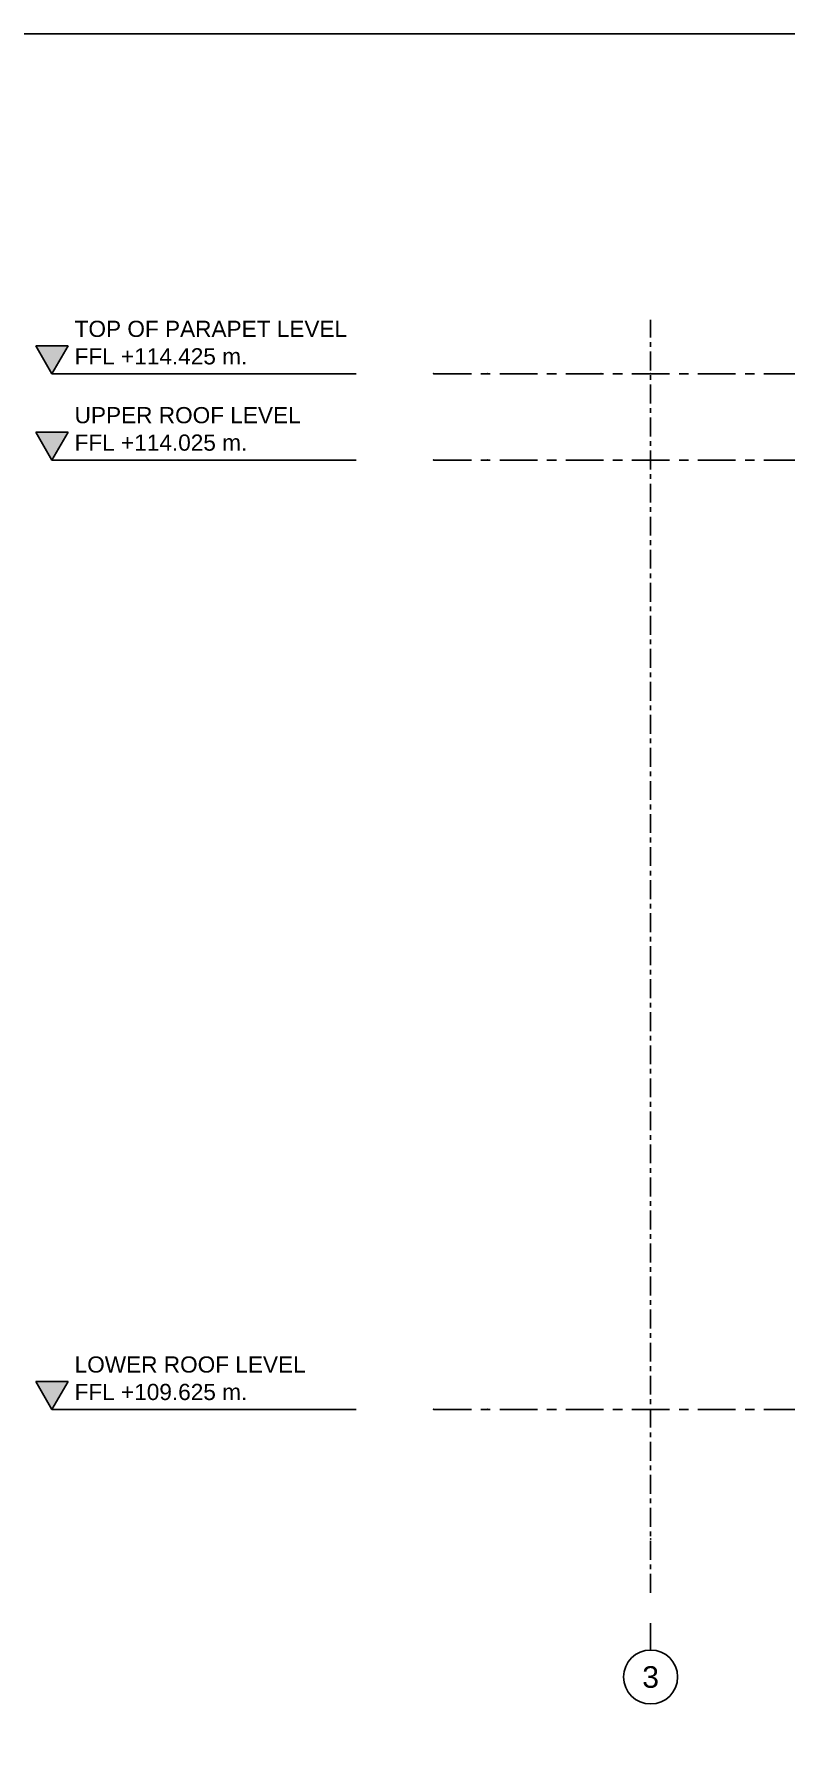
# Model space of a CAD drawing. Header units: millimetres. Extents: x -1379 to 1385823, y -4884429 to 548763.
# Drawn here: x 721518 to 725001, y -2336841 to -2328975 of the extents above; entities that cross this region are included whole.
import ezdxf
from ezdxf.enums import TextEntityAlignment as Align
from ezdxf.xclip import XClip

# ---------------------------------------------------------------- set-up
doc = ezdxf.new("R2010")
doc.units = ezdxf.units.MM
doc.header["$XCLIPFRAME"] = 0
doc.linetypes.add('CENTER', pattern=[50.8, 31.75, -6.35, 6.35, -6.35])
doc.linetypes.add('TA_GL_000.70000', pattern=[1.925, 0.7, -0.175, 0.175, -0.175, 0.7])
for name, color, linetype in [('000 - 0_SYM_DWG_GRID-BUBBLE_MAIN_COLOR_6', 7, 'Continuous'), ('000 - 0_SYM_DWG_GRIDLINE_MAIN_COLOR_251', 7, 'Continuous'), ('000 - 0_SYM_DWG_LEVEL_MAIN_COLOR_2', 7, 'Continuous'), ('000 - 0_SYM_DWG_LEVEL_TEXT', 7, 'Continuous'), ('000 - 0_SYM_DWG_SLOPE-SYM_TEXT_COLOR_3', 7, 'Continuous'), ('000 - GRID', 7, 'CENTER')]:
    doc.layers.add(name, color=color, linetype=linetype)
doc.styles.add('ARIAL', font='arial.ttf')
doc.styles.add('Arial_1', font='arial.ttf', dxfattribs={"height": 125})
doc.styles.add('TA', font='', dxfattribs={"height": 4.5})
doc.styles.get('TA').set_extended_font_data('Cordia New')

# ---------------------------------------------------------------- blocks, each defined once
blk = doc.blocks.new('*U2544')
at = {"layer": '000 - 0_SYM_DWG_GRIDLINE_MAIN_COLOR_251', "color": 7, "linetype": 'ByBlock', "ltscale": 5}
blk.add_line((5, 0), (-106.47, 0), dxfattribs=at)
at = {"layer": '000 - 0_SYM_DWG_GRIDLINE_MAIN_COLOR_251', "color": 7}
for p in [(-101.47, 0), (0, 0)]:
    blk.add_point(p, dxfattribs=at)
at = {"color": 7, "style": 'TA', "flags": 1}
blk.add_attdef('LOCATION', (6, -6), '', height=4.5, rotation=270, dxfattribs=at)
blk = doc.blocks.new('*U1921')
at = {"layer": '000 - 0_SYM_DWG_LEVEL_MAIN_COLOR_2'}
blk.add_hatch(color=7, dxfattribs=at).paths.add_polyline_path([(-67.81, 5.18), (-70.8, 0), (-73.79, 5.18)])
at = {"color": 7}
blk.add_point((0, 0), dxfattribs=at)
at = {"layer": '000 - 0_SYM_DWG_GRIDLINE_MAIN_COLOR_251', "color": 7}
blk.add_lwpolyline([(-70.8, 0), (-23.4, 0), (-18.9, 0), (-14.4, 0)], dxfattribs=at)
at = {"layer": '000 - 0_SYM_DWG_LEVEL_MAIN_COLOR_2', "color": 7, "lineweight": 25}
for p, q in [((-67.81, 5.18), (-73.79, 5.18)), ((-73.79, 5.18), (-70.8, 0)), ((-70.8, 0), (-67.81, 5.18))]:
    blk.add_line(p, q, dxfattribs=at)
at = {"layer": '000 - 0_SYM_DWG_LEVEL_TEXT', "color": 7, "style": 'Arial_1'}
for tag, p in [('LV_NAME_1', (-66.58, 11.92)), ('LV_NAME_2', (-66.59, 6.83)), ('LV_NAME_3', (-66.6, 1.74))]:
    blk.add_attdef(tag, p, '', height=3, dxfattribs=at)
blk = doc.blocks.new('*U2500')
at = {"layer": '000 - 0_SYM_DWG_LEVEL_MAIN_COLOR_2'}
blk.add_hatch(color=7, dxfattribs=at).paths.add_polyline_path([(-67.81, 5.18), (-70.8, 0), (-73.79, 5.18)])
at = {"color": 7}
blk.add_point((0, 0), dxfattribs=at)
at = {"layer": '000 - 0_SYM_DWG_GRIDLINE_MAIN_COLOR_251', "color": 7}
blk.add_lwpolyline([(-70.8, 0), (-23.4, 0), (-18.9, 0), (-14.4, 0)], dxfattribs=at)
at = {"layer": '000 - 0_SYM_DWG_LEVEL_MAIN_COLOR_2', "color": 7, "lineweight": 25}
for p, q in [((-67.81, 5.18), (-73.79, 5.18)), ((-73.79, 5.18), (-70.8, 0)), ((-70.8, 0), (-67.81, 5.18))]:
    blk.add_line(p, q, dxfattribs=at)
at = {"layer": '000 - 0_SYM_DWG_LEVEL_TEXT', "color": 7, "style": 'Arial_1'}
for tag, p in [('LV_NAME_1', (-66.58, 11.92)), ('LV_NAME_2', (-66.59, 6.83)), ('LV_NAME_3', (-66.6, 1.74))]:
    blk.add_attdef(tag, p, '', height=3, dxfattribs=at)
blk = doc.blocks.new('*U1817')
at = {"layer": '000 - 0_SYM_DWG_LEVEL_MAIN_COLOR_2'}
blk.add_hatch(color=7, dxfattribs=at).paths.add_polyline_path([(-67.81, 5.18), (-70.8, 0), (-73.79, 5.18)])
at = {"color": 7}
blk.add_point((0, 0), dxfattribs=at)
at = {"layer": '000 - 0_SYM_DWG_GRIDLINE_MAIN_COLOR_251', "color": 7}
blk.add_lwpolyline([(-70.8, 0), (-23.4, 0), (-18.9, 0), (-14.4, 0)], dxfattribs=at)
at = {"layer": '000 - 0_SYM_DWG_LEVEL_MAIN_COLOR_2', "color": 7, "lineweight": 25}
for p, q in [((-67.81, 5.18), (-73.79, 5.18)), ((-73.79, 5.18), (-70.8, 0)), ((-70.8, 0), (-67.81, 5.18))]:
    blk.add_line(p, q, dxfattribs=at)
at = {"layer": '000 - 0_SYM_DWG_LEVEL_TEXT', "color": 7, "style": 'Arial_1'}
for tag, p in [('LV_NAME_1', (-66.58, 11.92)), ('LV_NAME_2', (-66.59, 6.83)), ('LV_NAME_3', (-66.6, 1.74))]:
    blk.add_attdef(tag, p, '', height=3, dxfattribs=at)
blk = doc.blocks.new('*U2499')
at = {"layer": '000 - 0_SYM_DWG_GRID-BUBBLE_MAIN_COLOR_6', "color": 7}
blk.add_line((20.6, 0), (15.6, 0), dxfattribs=at)
blk.add_circle((25.6, 0), 5, dxfattribs=at)
at = {"layer": '000 - 0_SYM_DWG_GRIDLINE_MAIN_COLOR_251', "color": 7, "linetype": 'ByBlock', "ltscale": 5}
blk.add_line((10, 0), (-226, 0), dxfattribs=at)
at = {"layer": '000 - 0_SYM_DWG_GRIDLINE_MAIN_COLOR_251', "color": 7}
for p in [(-216, 0), (0, 0)]:
    blk.add_point(p, dxfattribs=at)
at = {"color": 7, "style": 'TA', "flags": 1}
blk.add_attdef('LOCATION', (6, -6), '', height=4.5, rotation=270, dxfattribs=at)
at = {"layer": '000 - 0_SYM_DWG_SLOPE-SYM_TEXT_COLOR_3', "color": 7, "style": 'ARIAL'}
blk.add_attdef('GRID-HEAD', text='', height=4, rotation=90, dxfattribs=at).set_placement((25.6, 0), align=Align.MIDDLE_CENTER)
blk = doc.blocks.new('C-1-IV01_REV00-1_20260626-134852_SECTION_B-1_DIMS')
at = {"color": 7, "xscale": 25, "yscale": 25, "zscale": 25}
for name, p, values in [('*U1817', (-16575.9, 114425), {'LV_NAME_2': 'TOP OF PARAPET LEVEL', 'LV_NAME_3': 'FFL +114.425 m.'}), ('*U2500', (-16575.9, 114025), {'LV_NAME_2': 'UPPER ROOF LEVEL', 'LV_NAME_3': 'FFL +114.025 m.'}), ('*U1921', (-16575.9, 109625), {'LV_NAME_2': 'LOWER ROOF LEVEL', 'LV_NAME_3': 'FFL +109.625 m.'})]:
    blk.add_blockref(name, p, dxfattribs=at).add_auto_attribs(values)
at = {"layer": '000 - GRID', "color": 7, "linetype": 'TA_GL_000.70000', "xscale": 25, "yscale": 25, "zscale": 25, "rotation": 270}
blk.add_blockref('*U2499', (-15570, 109025), dxfattribs=at).add_auto_attribs({'GRID-HEAD': '3'})
at = {"layer": '000 - GRID', "color": 7, "linetype": 'TA_GL_000.70000', "xscale": 50, "yscale": 50, "zscale": 50, "rotation": 180}
for p in [(-16325.9, 114425), (-16325.9, 114025), (-16325.9, 109625)]:
    blk.add_blockref('*U2544', p, dxfattribs=at)

msp = doc.modelspace()

# ---------------------------------------------------------------- linework, layer by layer
at = {"color": 7}
msp.add_point((724147.5, -2330550.4), dxfattribs=at)
at = {"layer": 'Defpoints', "color": 7}
msp.add_lwpolyline([(715050.7, -2338975.4), (734425.7, -2338975.4), (734425.7, -2328975.4), (715050.7, -2328975.4)], close=True, dxfattribs=at)

# ---------------------------------------------------------------- block references
at = {"color": 7}
ref = msp.add_blockref('C-1-IV01_REV00-1_20260626-134852_SECTION_B-1_DIMS', (739947.2, -2444975.4), dxfattribs=at)
XClip(ref).set_block_clipping_path([(-18593.6242800748, 107956.0305443043), (-8428.0206511669, 115048.4192432663)])

doc.saveas('drawing.dxf')
